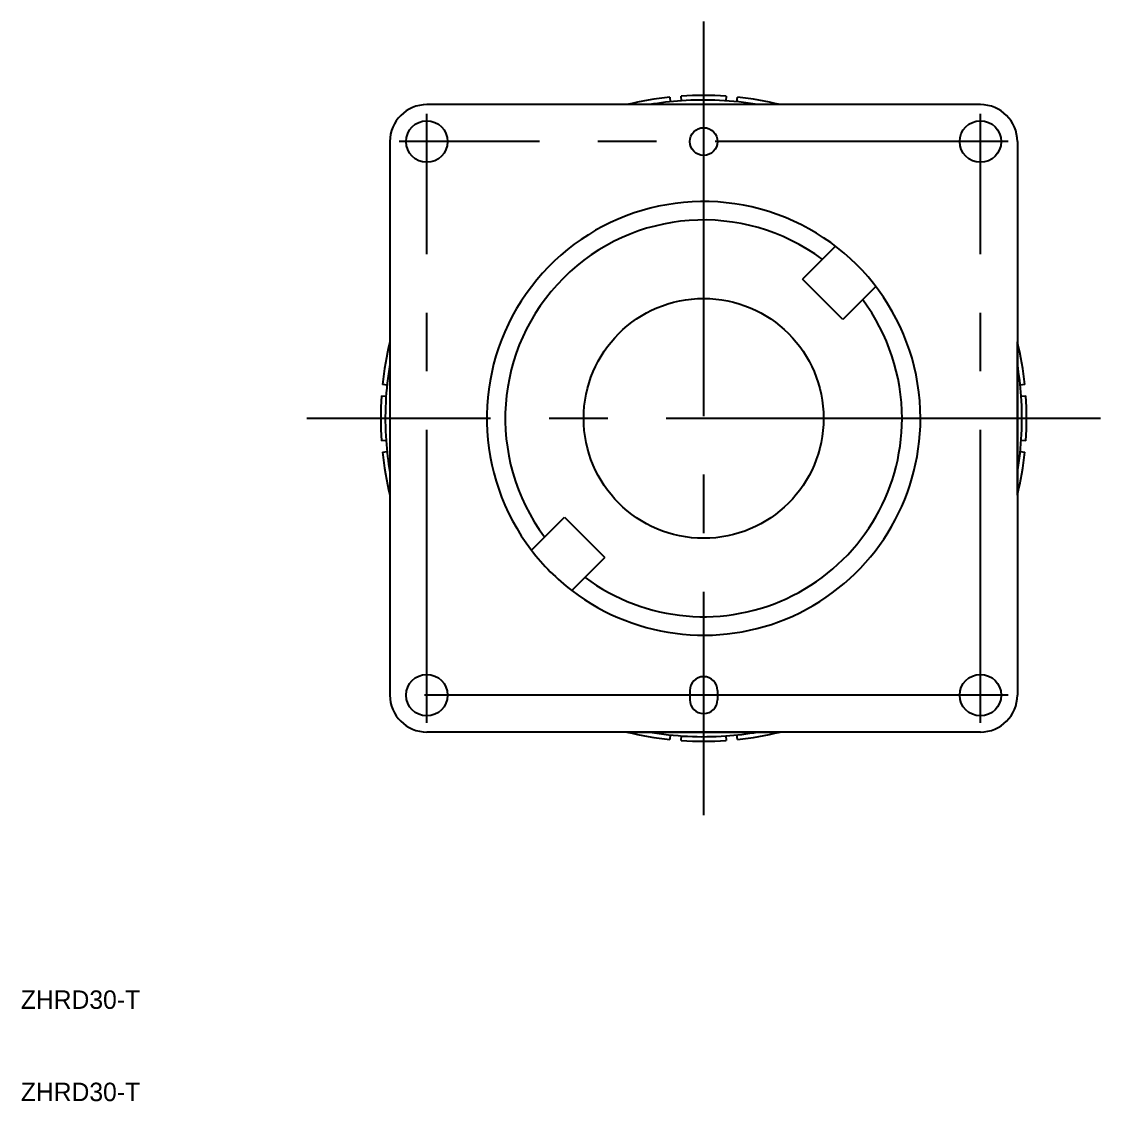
# Model space of a CAD drawing. Extents: x 10 to 127, y 10 to 351.
# Drawn here: x 10.1 to 127, y 10 to 127 of the extents above; entities that cross this region are included whole.
import ezdxf

# ---------------------------------------------------------------- set-up
doc = ezdxf.new("R2010")
doc.units = 0
doc.linetypes.add('CENTER', pattern=[50.8, 31.75, -6.35, 6.35, -6.35])
doc.layers.get('0').update_dxf_attribs({"linetype": 'CONTINUOUS'})
doc.layers.add('CENTER', color=1, linetype='CENTER')

msp = doc.modelspace()

# ---------------------------------------------------------------- linework, layer by layer
at = {"color": 7, "linetype": 'CONTINUOUS'}
for p, q in [((80.34, 118.81), (80.39, 118.31)), ((80.39, 118.31), (80.39, 118.31)), ((81.59, 118.42), (81.56, 118.91)), ((86.44, 118.91), (86.41, 118.42)), ((87.61, 118.31), (87.66, 118.81)), ((75.69, 118), (54, 118)), ((78.15, 118), (75.69, 118)), ((89.85, 118), (78.15, 118)), ((92.31, 118), (89.85, 118)), ((114, 118), (92.31, 118)), ((54, 114), (54, 117)), ((50, 114), (50, 54)), ((118, 114), (118, 54)), ((98.28, 102.66), (94.7, 99.09)), ((94.7, 99.09), (94.7, 99.09)), ((99.09, 94.7), (94.7, 99.09)), ((102.66, 98.28), (99.09, 94.7)), ((50, 92.31), (50, 89.85)), ((118, 89.85), (118, 92.31)), ((50, 89.85), (50, 78.15)), ((118, 78.15), (118, 89.85)), ((49.69, 87.61), (49.19, 87.66)), ((118.81, 87.66), (118.31, 87.61)), ((118.31, 87.61), (118.31, 87.61)), ((49.09, 86.44), (49.58, 86.41)), ((118.42, 86.41), (118.91, 86.44)), ((49.58, 81.59), (49.09, 81.56)), ((118.91, 81.56), (118.42, 81.59)), ((49.19, 80.34), (49.69, 80.39)), ((49.69, 80.39), (49.69, 80.39)), ((118.31, 80.39), (118.81, 80.34)), ((50, 78.15), (50, 75.69)), ((118, 75.69), (118, 78.15)), ((65.34, 69.72), (68.91, 73.3)), ((68.91, 73.3), (73.3, 68.91)), ((69.72, 65.34), (73.3, 68.91)), ((73.3, 68.91), (73.3, 68.91)), ((82.5, 54.5), (82.5, 53.5)), ((85.5, 54.5), (85.5, 53.5)), ((114, 50), (54, 50)), ((75.69, 50), (78.15, 50)), ((78.15, 50), (89.85, 50)), ((80.39, 49.69), (80.34, 49.19)), ((81.56, 49.09), (81.59, 49.58)), ((86.41, 49.58), (86.44, 49.09)), ((87.61, 49.69), (87.61, 49.69)), ((87.66, 49.19), (87.61, 49.69)), ((89.85, 50), (92.31, 50))]:
    msp.add_line(p, q, dxfattribs=at)
for centre, radius in [((54, 114), 2.25), ((114, 114), 2.25), ((84, 114), 1.5), ((84, 84), 13), ((54, 54), 2.25), ((114, 54), 2.25)]:
    msp.add_circle(centre, radius, dxfattribs=at)
for centre, radius, start, end in [((84, 84), 35, 96, 103.7291), ((84, 84), 34.5, 94, 99.7665), ((84, 84), 35, 86, 94), ((84, 84), 34.5, 80.2335, 94), ((84, 84), 35, 76.2709, 84), ((54, 114), 4, 90, 180), ((114, 114), 4, 360, 90), ((84, 84), 23.5, 0, 217.4197), ((84, 84), 21.5, 53.2901, 216.7099), ((84, 84), 21.5, 0, 36.7099), ((84, 84), 35, 166.2709, 174), ((84, 84), 35, 6, 13.7291), ((84, 84), 34.5, 170.2335, 184), ((84, 84), 34.5, 4, 9.7665), ((84, 84), 35, 176, 184), ((84, 84), 34.5, 350.2335, 4), ((84, 84), 35, 356, 4), ((84, 84), 23.5, 232.5803, 0), ((84, 84), 21.5, 233.2901, 0), ((84, 84), 34.5, 184, 189.7665), ((84, 84), 35, 186, 193.7291), ((84, 84), 35, 346.2709, 354), ((84, 84), 23.5, 217.4197, 232.5803), ((84, 54.5), 1.5, 90, 180), ((84, 54.5), 1.5, 0, 90), ((54, 54), 4, 180, 270), ((84, 54.5), 1.5, 180, 182.0049), ((114, 54), 4, 270, 360), ((84, 53.5), 1.5, 180, 270), ((84, 53.5), 1.5, 270, 0), ((84, 84), 35, 256.2709, 264), ((84, 84), 34.5, 260.2335, 274), ((84, 84), 34.5, 274, 279.7665), ((84, 84), 35, 276, 283.7291), ((84, 84), 35, 266, 274)]:
    msp.add_arc(centre, radius, start, end, dxfattribs=at)
at = {"layer": 'CENTER', "color": 1, "linetype": 'CENTER'}
for p, q in [((84, 127), (84, 116)), ((84, 116), (84, 41)), ((114, 51), (114, 117)), ((117, 114), (51, 114)), ((54, 51), (54, 114)), ((111.7, 84), (41, 84)), ((127, 84), (111.7, 84)), ((85.5, 54), (51, 54)), ((117, 54), (85.5, 54))]:
    msp.add_line(p, q, dxfattribs=at)

# ---------------------------------------------------------------- texts
at = {"color": 7, "linetype": 'CONTINUOUS'}
for p in [(10, 20), (10, 10)]:
    msp.add_text('ZHRD30-T', height=2, dxfattribs=at).set_placement(p)

doc.saveas('drawing.dxf')
